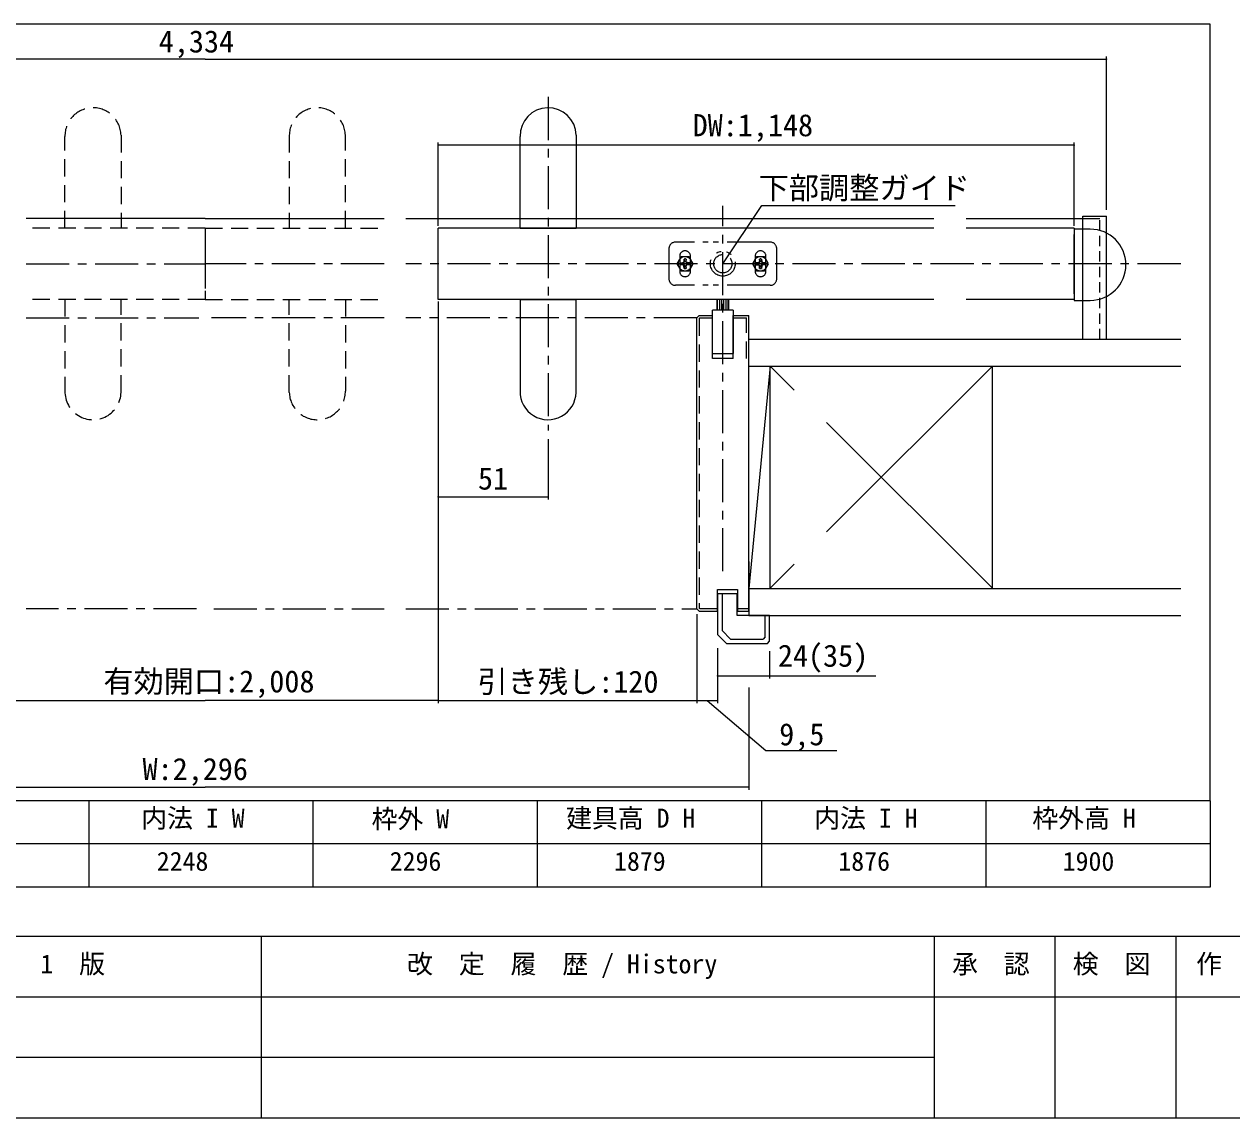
# Model space of a CAD drawing. Units: millimetres, scale not verified. Extents: x -800 to 800, y -554 to 554.
# Drawn here: x -398 to 162, y -554 to -47 of the extents above; entities that cross this region are included whole.
import ezdxf
from ezdxf.enums import TextEntityAlignment as Align

# ---------------------------------------------------------------- set-up
doc = ezdxf.new("R2010")
doc.units = ezdxf.units.MM
doc.header["$LTSCALE"] = 4
for name, pattern in [('CHAIN1', [8, 5, -1, 1, -1]), ('DASHED1', [1.8, 1.2, -0.6]), ('DOUBLE_CHAIN1', [8.8, 5, -1, 0.6, -0.6, 0.6, -1]), ('USER2', [9.525, 6.35, -3.175]), ('USER9', [3, 2, -1])]:
    doc.linetypes.add(name, pattern=pattern)
for name, color, linetype, lineweight in [('1-0', 7, 'Continuous', 25), ('1-3_0', 7, 'Continuous', 25), ('2-0', 7, 'Continuous', 25)]:
    doc.layers.add(name, color=color, linetype=linetype, lineweight=lineweight)
doc.styles.add('ＭＳ ゴシック', font='')
doc.styles.get('ＭＳ ゴシック').set_extended_font_data('MS Gothic')

msp = doc.modelspace()

# ---------------------------------------------------------------- linework, layer by layer
at = {"layer": '1-0'}
for p, q in [((152, -47), (-780, -47)), ((152, -47), (-780, -47)), ((152, -407), (152, -47)), ((152, -407), (-780, -407)), ((152, -427), (-780, -427)), ((152, -447), (-780, -447)), ((800, -470), (-800, -470)), ((-288, -470), (-288, -554)), ((24, -470), (24, -554)), ((80, -470), (80, -554)), ((136, -470), (136, -554)), ((800, -498), (-476, -498)), ((24, -526), (-476, -526)), ((-800, -554), (800, -554))]:
    msp.add_line(p, q, dxfattribs=at)
at = {"layer": '1-3_0'}
for p, q in [((152, -47), (-780, -47)), ((152, -47), (-780, -47)), ((152, -407), (152, -47)), ((152, -407), (-780, -407)), ((152, -407), (-780, -407)), ((-368, -407), (-368, -447)), ((-264, -407), (-264, -447)), ((-160, -407), (-160, -447)), ((-56, -407), (-56, -447)), ((48, -407), (48, -447)), ((152, -407), (152, -447))]:
    msp.add_line(p, q, dxfattribs=at)
at = {"layer": '2-0'}
for p, q in [((-314, -63.209), (-725.854, -63.209)), ((-314, -63.209), (103.872, -63.209)), ((103.872, -133.067), (103.872, -61.959)), ((-168, -141.567), (-168, -99.067)), ((-142, -98.452), (-142, -141.567)), ((-206, -140.567), (-206, -101.823)), ((88.872, -103.073), (-206, -103.073)), ((88.872, -140.567), (88.872, -101.823)), ((88.872, -138.043), (88.872, -101.823)), ((103.872, -133.067), (103.872, -101.823)), ((103.872, -133.067), (103.872, -117.046)), ((-314, -137.067), (-396.976, -137.067)), ((-314, -137.067), (-231.024, -137.067)), ((-221.024, -137.067), (23.82, -137.067)), ((38.82, -137.067), (92.872, -137.067)), ((92.872, -136.067), (103.872, -136.067)), ((92.872, -193.067), (92.872, -136.067)), ((97.872, -137.067), (100.372, -137.067)), ((103.872, -193.067), (103.872, -136.067)), ((23.82, -141.567), (-206, -141.567)), ((-168, -141.567), (-142, -141.567)), ((88.872, -141.567), (38.82, -141.567)), ((88.872, -141.567), (88.872, -175.043)), ((96.372, -142.043), (88.872, -142.043)), ((88.872, -171.567), (88.872, -144.567)), ((88.872, -172.043), (88.872, -145.043)), ((-206, -175.567), (-206, -267.386)), ((-206, -175.567), (-206, -361.796)), ((-168, -174.567), (-168, -217.068)), ((-168, -174.567), (-142, -174.567)), ((-142, -217.683), (-142, -174.567)), ((-76.453, -179.241), (-76.453, -174.567)), ((-75.453, -179.241), (-75.453, -174.567)), ((-74.453, -179.241), (-74.453, -174.567)), ((-73.453, -179.241), (-73.453, -174.567)), ((-72.453, -179.241), (-72.453, -174.567)), ((-71.453, -179.241), (-71.453, -174.567)), ((88.872, -174.567), (38.82, -174.567)), ((88.872, -175.043), (96.372, -175.043)), ((-85, -182.067), (-86, -183.067)), ((-86, -318.067), (-86, -183.067)), ((-85, -182.067), (-78.75, -182.067)), ((-78.75, -199.608), (-78.75, -179.608)), ((-69.25, -179.608), (-78.75, -179.608)), ((-78.75, -202.067), (-78.75, -182.067)), ((-69.25, -179.608), (-69.25, -199.608)), ((-69.25, -182.067), (-62, -182.067)), ((-69.25, -202.067), (-69.25, -182.067)), ((-62, -319.067), (-62, -182.067)), ((-62, -193.067), (138.313, -193.067)), ((104.372, -193.067), (124.714, -193.067)), ((-78.75, -199.608), (-69.25, -199.608)), ((-69.25, -202.067), (-78.75, -202.067)), ((-62, -205.567), (138.313, -205.567)), ((-52.033, -205.567), (-62, -308.567)), ((-52.033, -308.525), (-52.033, -205.525)), ((-40.912, -216.688), (-52.033, -205.567)), ((50.967, -308.525), (-25.912, -231.645)), ((-155, -239.379), (-155, -267.386)), ((-206, -266.136), (-155, -266.136)), ((-62, -296.067), (-62, -321.067)), ((-40.912, -297.404), (-52.033, -308.525)), ((-206, -312.147), (-206, -361.796)), ((-76.5, -319.067), (-76.5, -309.067)), ((-67.35, -311.067), (-76.35, -311.067)), ((-76.35, -330.067), (-76.35, -311.067)), ((-67.35, -321.067), (-67.35, -311.067)), ((-62, -308.567), (138.313, -308.567)), ((-85, -319.067), (-86, -318.067)), ((-85, -319.067), (-76.5, -319.067)), ((-67.2, -319.067), (-62, -319.067)), ((-86, -320.567), (-86, -361.796)), ((-86, -320.567), (-86, -361.796)), ((-62, -321.067), (138.313, -321.067)), ((-72.35, -334.067), (-76.35, -330.067)), ((-72.35, -334.067), (-53.35, -334.067)), ((-53.35, -334.067), (-52.35, -333.067)), ((-76.5, -336.344), (-76.5, -361.796)), ((-52.35, -337.594), (-52.35, -350.32)), ((-76.5, -349.07), (-2.981, -349.07)), ((-62, -354.451), (-62, -401.971)), ((-422, -360.546), (-314, -360.546)), ((-206, -360.546), (-314, -360.546)), ((-206, -360.546), (-86, -360.546)), ((-86, -360.546), (-76.5, -360.546)), ((-81.25, -360.546), (-54.064, -383.758)), ((-54.064, -383.758), (-21.154, -383.758)), ((-566, -400.721), (-314, -400.721)), ((-62, -400.721), (-314, -400.721))]:
    msp.add_line(p, q, dxfattribs=at)
at = {"layer": '2-0', "linetype": 'CHAIN1'}
for p, q in [((-155, -80.756), (-155, -235.379)), ((-74, -300.643), (-74, -131.204)), ((-396.976, -158.067), (-314, -158.067)), ((-231.024, -158.067), (-314, -158.067)), ((138.313, -158.067), (-221.024, -158.067)), ((-396.976, -183.067), (-317, -183.067)), ((-231.024, -183.067), (-311, -183.067)), ((-86, -183.067), (-221.024, -183.067)), ((-318, -318.067), (-396.976, -318.067)), ((-310, -318.067), (-231.024, -318.067)), ((-221.024, -318.067), (-86, -318.067))]:
    msp.add_line(p, q, dxfattribs=at)
at = {"layer": '2-0', "linetype": 'USER9'}
for p, q in [((-379, -141.567), (-379, -99.067)), ((-353, -98.452), (-353, -141.567)), ((-275, -98.452), (-275, -141.567)), ((-249, -141.567), (-249, -99.067)), ((-314, -141.567), (-396.976, -141.567)), ((-314, -141.567), (-314, -169.567)), ((-314, -141.567), (-231.024, -141.567)), ((-314, -174.567), (-396.976, -174.567)), ((-379, -174.567), (-379, -217.068)), ((-353, -217.683), (-353, -174.567)), ((-275, -217.683), (-275, -174.567)), ((-249, -174.567), (-249, -217.068)), ((-84.586, -183.067), (-85, -183.482)), ((-85, -183.482), (-85, -317.653)), ((-84.586, -183.067), (-78.75, -183.067)), ((-69.25, -183.067), (-63, -183.067)), ((-63, -202.067), (-63, -183.067)), ((-62, -318.067), (-67.2, -318.067))]:
    msp.add_line(p, q, dxfattribs=at)
at = {"layer": '2-0', "linetype": 'DASHED1'}
for p in [(92.872, -137.067), (100.872, -193.067)]:
    msp.add_line(p, (100.872, -137.067), dxfattribs=at)
at = {"layer": '2-0', "linetype": 'DOUBLE_CHAIN1'}
for p, q in [((-99, -151.067), (-99, -165.068)), ((-52, -148.067), (-96, -148.067)), ((-49, -165.068), (-49, -151.067)), ((-94, -154.567), (-94, -161.567)), ((-89, -161.567), (-89, -154.567)), ((-59, -154.567), (-59, -161.567)), ((-54, -161.567), (-54, -154.567)), ((-92.403, -157.744), (-92.605, -157.543)), ((-92.025, -156.963), (-91.823, -157.164)), ((-91.823, -158.97), (-92.025, -159.172)), ((-91.177, -157.164), (-90.993, -157.56)), ((-90.976, -159.172), (-91.177, -158.97)), ((-90.597, -157.744), (-90.396, -157.543)), ((-90.597, -158.39), (-90.396, -158.592)), ((-57.403, -158.39), (-57.604, -158.592)), ((-57.403, -157.744), (-57.007, -157.56)), ((-56.823, -157.164), (-57.024, -156.963)), ((-57.024, -159.172), (-56.823, -158.97)), ((-55.975, -156.963), (-56.177, -157.164)), ((-55.395, -157.543), (-55.597, -157.744)), ((-55.597, -158.39), (-55.395, -158.592)), ((-52, -168.068), (-96, -168.068))]:
    msp.add_line(p, q, dxfattribs=at)
at = {"layer": '2-0', "linetype": 'USER2'}
for p, q in [((-74.35, -311.067), (-74.35, -328.077)), ((-54.35, -331.067), (-54.35, -321.067)), ((-74.35, -328.077), (-70.36, -332.067)), ((-70.36, -332.067), (-55.35, -332.067)), ((-54.35, -331.067), (-55.35, -332.067))]:
    msp.add_line(p, q, dxfattribs=at)
at = {"layer": '2-0'}
for points in [[(-74, -158.067), (-55.971, -131.03), (33.666, -131.03)], [(23.82, -174.567), (-206, -174.567), (-206, -141.567)], [(-71.284, -179.608), (-71.284, -174.567), (-76.716, -174.567), (-76.716, -179.608)], [(50.967, -308.525), (50.967, -205.525), (-25.912, -282.404)], [(-76.5, -309.067), (-67.2, -309.067), (-67.2, -319.067)], [(-52.35, -333.067), (-52.35, -321.067), (-67.35, -321.067)]]:
    msp.add_lwpolyline(points, dxfattribs=at)
at = {"layer": '2-0', "linetype": 'USER9'}
for points in [[(-314, -146.567), (-314, -174.567), (-231.024, -174.567)], [(-76.5, -318.067), (-84.586, -318.067), (-85, -317.653)]]:
    msp.add_lwpolyline(points, dxfattribs=at)
at = {"layer": '2-0', "linetype": 'DOUBLE_CHAIN1'}
for points in [[(-93.37, -161.306), (-89.63, -161.306), (-87.76, -158.067), (-89.63, -154.829), (-93.37, -154.829), (-95.24, -158.067)], [(-92.008, -157.56), (-91.823, -157.164), (-91.827, -156.998), (-91.965, -155.903), (-92.025, -156.963), (-92.209, -157.358)], [(-52.76, -158.067), (-54.63, -154.829), (-58.37, -154.829), (-60.24, -158.067), (-58.37, -161.306), (-54.63, -161.306)], [(-56.823, -157.164), (-56.827, -156.998), (-56.964, -155.903), (-57.024, -156.963), (-57.209, -157.358), (-57.007, -157.56)], [(-91.036, -160.232), (-90.976, -159.172), (-90.791, -158.777), (-90.993, -158.575), (-91.177, -158.97), (-91.173, -159.137)], [(-90.431, -157.74), (-89.334, -157.603), (-90.396, -157.543), (-90.791, -157.358), (-90.993, -157.56), (-90.597, -157.744)], [(-57.007, -158.575), (-57.403, -158.39), (-57.569, -158.395), (-58.666, -158.532), (-57.604, -158.592), (-57.209, -158.777)], [(-54.333, -157.603), (-55.395, -157.543), (-55.791, -157.358), (-55.992, -157.56), (-55.597, -157.744), (-55.431, -157.74)]]:
    msp.add_lwpolyline(points, close=True, dxfattribs=at)
for points in [[(-90.791, -157.358), (-90.976, -156.963), (-91.036, -155.903), (-91.173, -156.998), (-91.177, -157.164), (-90.976, -156.963)], [(-55.992, -157.56), (-56.177, -157.164), (-56.173, -156.998), (-56.035, -155.903), (-55.975, -156.963), (-55.791, -157.358)], [(-92.008, -157.56), (-92.403, -157.744), (-92.569, -157.74), (-93.667, -157.603), (-92.605, -157.543), (-92.209, -157.358)], [(-91.965, -160.232), (-92.025, -159.172), (-92.209, -158.777), (-92.605, -158.592), (-93.667, -158.532), (-92.569, -158.395), (-92.403, -158.39), (-92.605, -158.592)], [(-92.403, -158.39), (-92.008, -158.575), (-92.209, -158.777)], [(-92.008, -158.575), (-91.823, -158.97), (-91.827, -159.137), (-91.965, -160.232)], [(-90.993, -158.575), (-90.597, -158.39), (-90.431, -158.395), (-89.334, -158.532), (-90.396, -158.592), (-90.791, -158.777)], [(-57.209, -157.358), (-57.604, -157.543), (-58.666, -157.603), (-57.569, -157.74), (-57.403, -157.744), (-57.604, -157.543)], [(-57.007, -158.575), (-56.823, -158.97), (-56.827, -159.137), (-56.964, -160.232), (-57.024, -159.172), (-57.209, -158.777)], [(-54.333, -158.532), (-55.395, -158.592), (-55.791, -158.777), (-55.975, -159.172), (-56.035, -160.232), (-56.173, -159.137), (-56.177, -158.97), (-55.975, -159.172)], [(-56.177, -158.97), (-55.992, -158.575), (-55.791, -158.777)], [(-55.992, -158.575), (-55.597, -158.39), (-55.431, -158.395), (-54.333, -158.532)]]:
    msp.add_lwpolyline(points, dxfattribs=at)
for radius in [5.75, 4.25]:
    msp.add_circle((-74, -158.067), radius, dxfattribs=at)
at = {"layer": '2-0'}
for centre, radius, start, end in [((103.872, -63.209), 0.156, 0, 180), ((103.872, -63.209), 0.156, 180, 0), ((-155, -98.76), 13.004, 1.35522, 181.35522), ((-206, -103.073), 0.156, 0, 180), ((-206, -103.073), 0.156, 180, 0), ((88.872, -103.073), 0.156, 0, 180), ((88.872, -103.073), 0.156, 0, 180), ((88.872, -103.073), 0.156, 180, 0), ((88.872, -103.073), 0.156, 180, 0), ((96.372, -158.543), 16.5, 0, 90), ((96.372, -158.543), 16.5, 0, 90), ((96.372, -158.543), 16.5, 270, 0), ((96.372, -158.543), 16.5, 270, 0), ((-155, -217.375), 13.004, 178.64478, 358.64478), ((-206, -266.136), 0.156, 0, 180), ((-206, -266.136), 0.156, 180, 0), ((-155, -266.136), 0.156, 0, 180), ((-155, -266.136), 0.156, 180, 0), ((-76.5, -349.07), 0.156, 0, 180), ((-76.5, -349.07), 0.156, 180, 0), ((-52.35, -349.07), 0.156, 0, 180), ((-52.35, -349.07), 0.156, 180, 0), ((-206, -360.546), 0.156, 0, 180), ((-206, -360.546), 0.156, 0, 180), ((-206, -360.546), 0.156, 180, 0), ((-206, -360.546), 0.156, 180, 0), ((-86, -360.546), 0.156, 0, 180), ((-86, -360.546), 0.156, 0, 180), ((-86, -360.546), 0.156, 180, 0), ((-86, -360.546), 0.156, 180, 0), ((-76.5, -360.546), 0.156, 0, 180), ((-76.5, -360.546), 0.156, 180, 0), ((-62, -400.721), 0.156, 0, 180), ((-62, -400.721), 0.156, 180, 0)]:
    msp.add_arc(centre, radius, start, end, dxfattribs=at)
at = {"layer": '2-0', "linetype": 'USER9'}
for centre, start, end in [((-366, -98.76), 1.35522, 181.35522), ((-262, -98.76), 358.64478, 178.64478), ((-366, -217.375), 178.64478, 358.64478), ((-262, -217.375), 181.35522, 1.35522)]:
    msp.add_arc(centre, 13.004, start, end, dxfattribs=at)
at = {"layer": '2-0', "linetype": 'DOUBLE_CHAIN1'}
for centre, radius, start, end in [((-96, -151.067), 3, 90, 180), ((-52, -151.067), 3, 0, 90), ((-91.5, -158.067), 3.25, 37.66427, 37.44941), ((-91.5, -154.567), 2.5, 90, 180), ((-91.5, -158.337), 2.478, 90, 100.80514), ((-91.5, -154.567), 2.5, 0, 90), ((-91.5, -158.337), 2.478, 79.19486, 90), ((-56.5, -158.067), 3.25, 37.66427, 37.44941), ((-56.5, -154.567), 2.5, 90, 180), ((-56.5, -158.337), 2.478, 90, 100.80514), ((-56.5, -154.567), 2.5, 0, 90), ((-56.5, -158.337), 2.478, 79.19486, 90), ((-91.5, -161.567), 2.5, 180, 270), ((-91.233, -158.067), 2.478, 169.19486, 190.80514), ((-91.5, -158.067), 1.118, 162.98773, 197.01227), ((-91.5, -157.798), 2.478, 259.19486, 270), ((-91.5, -158.067), 1.118, 72.98773, 107.01227), ((-91.5, -158.067), 1.118, 252.98773, 287.01227), ((-91.5, -157.798), 2.478, 270, 280.80514), ((-91.5, -161.567), 2.5, 270, 0), ((-91.5, -158.067), 1.118, 342.98773, 17.01227), ((-91.768, -158.067), 2.478, 349.19486, 10.80514), ((-56.5, -161.567), 2.5, 180, 270), ((-56.232, -158.067), 2.478, 169.19486, 190.80514), ((-56.5, -158.067), 1.118, 162.98773, 197.01227), ((-56.5, -157.798), 2.478, 259.19486, 270), ((-56.5, -158.067), 1.118, 72.98773, 107.01227), ((-56.5, -158.067), 1.118, 252.98773, 287.01227), ((-56.5, -157.798), 2.478, 270, 280.80514), ((-56.5, -161.567), 2.5, 270, 0), ((-56.5, -158.067), 1.118, 342.98773, 17.01227), ((-56.767, -158.067), 2.478, 349.19486, 10.80514), ((-96, -165.068), 3, 180, 270), ((-52, -165.068), 3, 270, 0)]:
    msp.add_arc(centre, radius, start, end, dxfattribs=at)

# ---------------------------------------------------------------- texts
at = {"layer": '1-0', "style": 'ＭＳ ゴシック'}
for s, p in [('内法 I W', (-343.653, -422.098)), ('枠外 W', (-236.833, -422.408)), ('建具高 D H', (-146.68, -422.098)), ('内法 I H', (-31.653, -422.098)), ('枠外高 H', (69.474, -422.098)), ('2248', (-336.431, -442.098)), ('2296', (-228.431, -442.098)), ('1879', (-124.431, -442.098)), ('1876', (-20.431, -442.098)), ('1900', (83.569, -442.098)), ('第\u30001\u3000版', (-414.389, -489.685)), ('改\u3000定\u3000履\u3000歴 / History', (-220.406, -489.685)), ('承\u3000認', (32.295, -489.685)), ('検\u3000図', (88.241, -489.685)), ('作\u3000成', (145.466, -489.685))]:
    msp.add_text(s, height=8.798, dxfattribs=at).set_placement(p, align=Align.BOTTOM_LEFT)
at = {"layer": '2-0', "style": 'ＭＳ ゴシック'}
for s, p in [('4,334', (-335.484, -63.215)), ('DW:1,148', (-87.987, -102.05)), ('下部調整ガイド', (-57.385, -131.118)), ('51', (-187.524, -265.848)), ('24(35)', (-48.463, -347.963)), ('有効開口:2,008', (-361.16, -359.868)), ('引き残し:120', (-187.717, -360.004)), ('9,5', (-47.85, -384.39)), ('W:2,296', (-343.02, -400.488))]:
    msp.add_text(s, height=10.26, dxfattribs=at).set_placement(p, align=Align.BOTTOM_LEFT)

doc.saveas('drawing.dxf')
